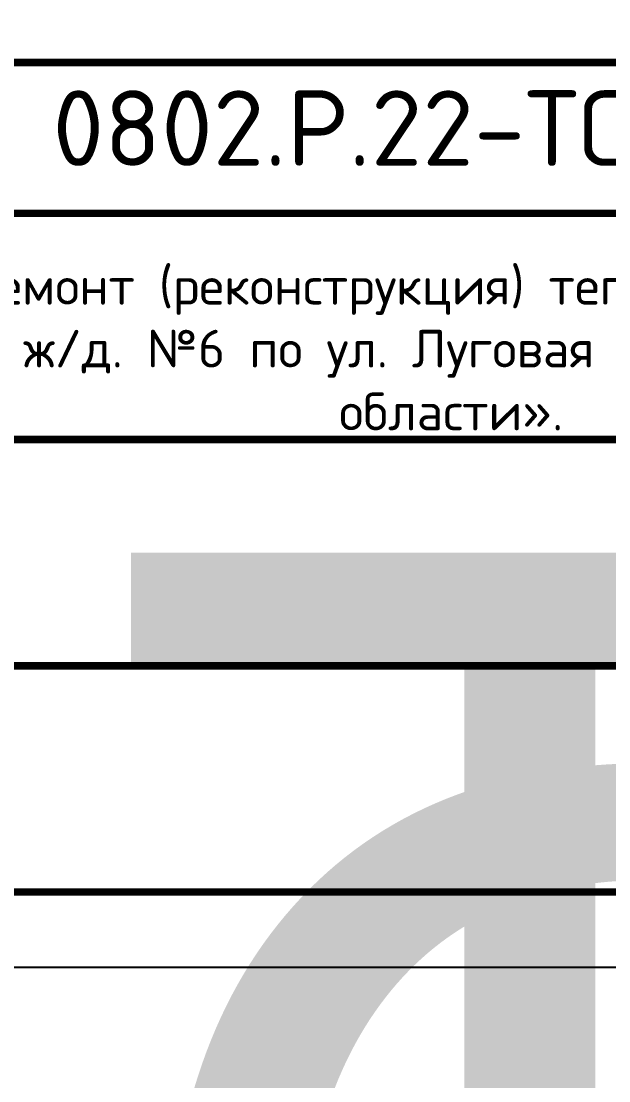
# Model space of a CAD drawing. Header units: millimetres. Extents: x 1642 to 8783, y 1095 to 5441.
# Drawn here: x 2736.4 to 2775.4, y 1171.8 to 1242.1 of the extents above; entities that cross this region are included whole.
import ezdxf
from ezdxf.enums import TextEntityAlignment as Align

# ---------------------------------------------------------------- set-up
doc = ezdxf.new("R2018")
doc.units = ezdxf.units.MM
doc.layers.add('Размеры на чертеже', color=250, linetype='Continuous', lineweight=25)
doc.styles.add('-ISOCPEUR-', font='isocpeur.ttf')
doc.styles.get("Standard").update_dxf_attribs({"font": 'arial.ttf'})

# ---------------------------------------------------------------- blocks, each defined once
blk = doc.blocks.new('*U306')
blk.add_lwpolyline([(0, 123), (594, 123), (594, -297), (0, -297)], close=True)
at = {"const_width": 0.5}
blk.add_lwpolyline([(20, 118), (589, 118), (589, -292), (20, -292)], close=True, dxfattribs=at)
for points in [[(404, -292), (404, -237), (589, -237)], [(469, -247), (589, -247)], [(404, -262), (589, -262)], [(469, -277), (589, -277)]]:
    blk.add_lwpolyline(points, dxfattribs=at)
at = {"insert": (527.343, -255.971), "char_height": 2.5, "width": 124.31117, "attachment_point": 5, "style": '-ISOCPEUR-'}
blk.add_mtext('\\pxi1.28618;{\\C7;«Капитальный ремонт (реконструкция) тепловых сетей от ТК-8013 по ул. Куйбышева,д.7 до ж/д. №6 по ул. Луговая в ГО г. Рыбинск Ярославской области».}', dxfattribs=at)
blk.add_attdef('РАЗРАБОТАЛ', text='', height=2.5).set_placement((424.501, -264.224), align=Align.MIDDLE_LEFT)
at = {"flags": 8}
for tag, height, p in [('ДАТА', 2.5, (464.074, -264.402)), ('ЛИСТ', 3, (560.388, -271.915)), ('ЛИСТОВ', 3, (577.888, -271.915))]:
    blk.add_attdef(tag, text='', height=height, dxfattribs=at).set_placement(p, align=Align.MIDDLE_CENTER)
blk.add_attdef('ПРОВЕРИЛ', (424.749, -270.729), '', height=2.5)
at = {"lineweight": 30, "flags": 104}
for tag, p in [('ТЕПЛОВЫЕ_СЕТИ', (504, -269.5)), ('ИМЯ_ЧЕРТЕЖА', (504, -284.5))]:
    blk.add_attdef(tag, text='', height=3, dxfattribs=at).set_placement(p, align=Align.MIDDLE_CENTER)
at = {"style": '-ISOCPEUR-', "flags": 8}
blk.add_attdef('ФОРМАТ', text='', height=3, dxfattribs=at).set_placement((554.972, -294.745), align=Align.MIDDLE_CENTER)

msp = doc.modelspace()

# ---------------------------------------------------------------- block references
at = {"layer": 'Размеры на чертеже', "lineweight": 90}
ref = msp.add_blockref('*U306', (2237.597, 1476.353), dxfattribs=at)
lines = msp.add_mtext('Общие данные ', dxfattribs={"layer": '0', "insert": (2741.597, 1191.853), "char_height": 70, "attachment_point": 1})
ref.add_attrib('ИМЯ_ЧЕРТЕЖА', '', (2741.597, 1191.853), dxfattribs={"flags": 104}).embed_mtext(lines)
lines = msp.add_mtext('Тепловые сети', dxfattribs={"layer": '0', "insert": (2741.597, 1206.853), "char_height": 70, "attachment_point": 1})
ref.add_attrib('ТЕПЛОВЫЕ_СЕТИ', '', (2741.597, 1206.853), dxfattribs={"flags": 104}).embed_mtext(lines)

# ---------------------------------------------------------------- texts
at = {"insert": (2738.506, 1237.502), "char_height": 5, "width": 38.55785, "attachment_point": 1, "style": '-ISOCPEUR-'}
msp.add_mtext('0802.Р.22-ТС.1', dxfattribs=at)

doc.saveas('drawing.dxf')
